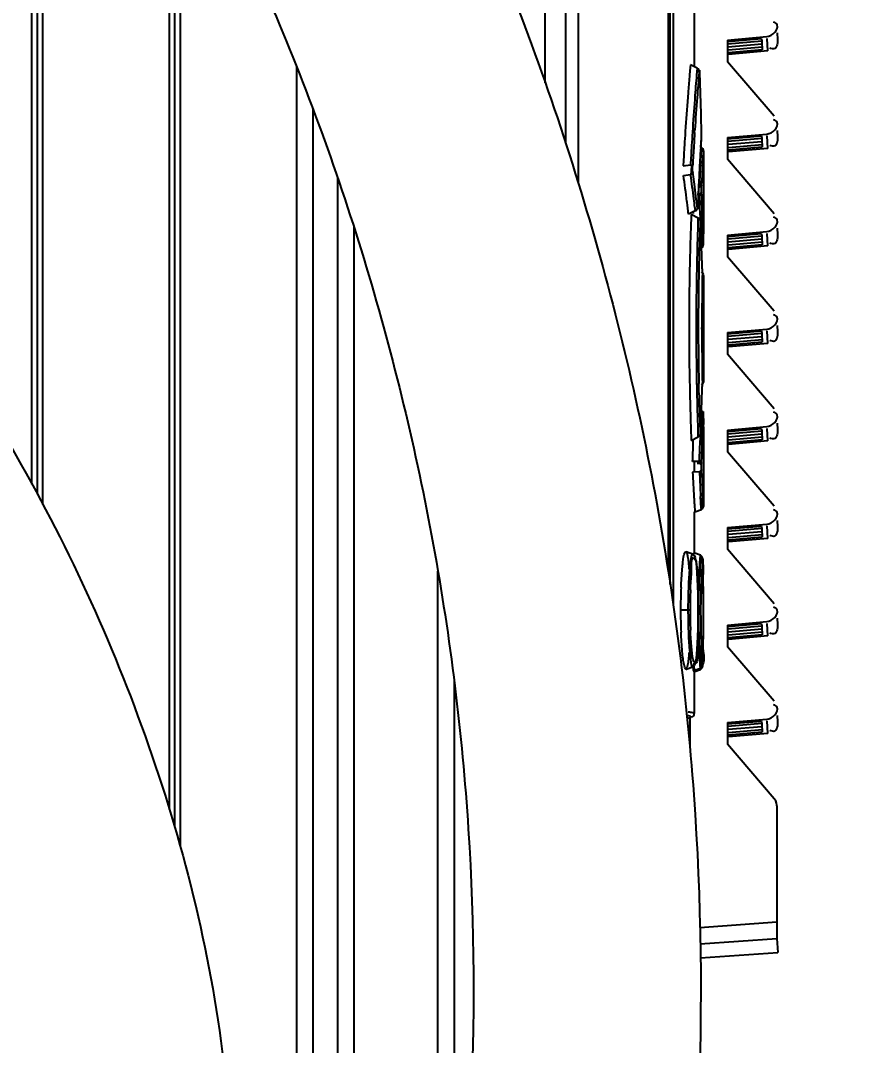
# Model space of a CAD drawing. Header units: millimetres. Extents: x 0 to 10500, y 0 to 7425.
# Drawn here: x 7084.3 to 7161.8, y 5793.3 to 5887.9 of the extents above; entities that cross this region are included whole.
import ezdxf

# ---------------------------------------------------------------- set-up
doc = ezdxf.new("R2010")
doc.units = ezdxf.units.MM
doc.header["$LTSCALE"] = 577.5
doc.layers.get('0').update_dxf_attribs({"linetype": 'CONTINUOUS'})
doc.styles.add('TEXTSTYLE_2', font='txt', dxfattribs={"width": 0.8})
doc.dimstyles.new('DIMSTYLE_1', dxfattribs={"dimtxt": 75, "dimasz": 3.5, "dimexe": 1.5, "dimexo": 1.5, "dimgap": 18.75, "dimtad": 1, "dimdec": 1, "dimtxsty": 'TEXTSTYLE_2', "dimblk": '_FILLED', "dimblk1": '_FILLED', "dimblk2": '_FILLED', "dimcen": 0.09, "dimadec": 1, "dimazin": 2, "dimtp": 0.1, "dimtm": 0.1, "dimtfac": 1, "dimtdec": 1, "dimtofl": 0, "dimtmove": 0, "dimatfit": 3, "dimldrblk": '_FILLED', "dimfxl": 1, "dimtolj": 1, "dimarcsym": 0})

# ---------------------------------------------------------------- blocks, each defined once
blk = doc.blocks.new('_FILLED')
at = {"color": 0, "linetype": 'ByBlock'}
blk.add_solid([(0, 0), (-1, 0.214), (-1, -0.214)], dxfattribs=at)
blk = doc.blocks.new('*D2')
at = {"color": 2, "linetype": 'Continuous', "transparency": 16777216}
for p, q in [((6517.065, 6087.821), (7463.502, 6087.821)), ((7463.502, 6087.821), (7483.752, 6087.821)), ((7482.252, 6087.821), (7482.252, 5215.996)), ((7482.252, 4344.171), (7482.252, 5215.996)), ((7017.542, 4344.171), (7463.502, 4344.171)), ((7463.502, 4344.171), (7483.752, 4344.171))]:
    blk.add_line(p, q, dxfattribs=at)
at = {"color": 2, "linetype": 'Continuous', "transparency": 16777216, "xscale": 3.5, "yscale": 3.5, "zscale": 3.5}
for p, rotation in [((7482.252, 6087.821), 90), ((7482.252, 4344.171), 270)]:
    blk.add_blockref('_FILLED', p, dxfattribs=dict(at, rotation=rotation))
at = {"color": 2, "linetype": 'Continuous', "transparency": 16777216, "insert": (7388.502, 5215.996), "char_height": 75, "width": 360, "attachment_point": 2, "rotation": 90, "line_spacing_factor": 0.9, "style": 'TEXTSTYLE_2'}
blk.add_mtext('(1743)', dxfattribs=at)

msp = doc.modelspace()

# ---------------------------------------------------------------- linework, layer by layer
at = {"color": 6, "linetype": 'Continuous'}
for p, q in [((7132.766, 5882.183), (7132.766, 6002.291)), ((7144.3, 5835.848), (7144.3, 5954.165)), ((7144.588, 5954.162), (7144.588, 5833.892)), ((7085.326, 5845.129), (7085.326, 5926.674)), ((7085.826, 5926.056), (7085.826, 5844.191)), ((7086.326, 5843.243), (7086.326, 5925.438)), ((7098.026, 5908.092), (7098.026, 5815.065)), ((7098.526, 5813.445), (7098.526, 5907.211)), ((7099.026, 5906.33), (7099.026, 5811.641)), ((7146.533, 5888.893), (7146.533, 5883.722)), ((7149.602, 5886.132), (7153.249, 5886.451)), ((7149.602, 5886.132), (7149.602, 5884.132)), ((7152.748, 5886.246), (7149.613, 5885.972)), ((7152.748, 5886.246), (7152.763, 5886.036)), ((7153.341, 5885.124), (7153.261, 5886.282)), ((7154.252, 5886.189), (7154.21, 5886.784)), ((7152.763, 5886.036), (7149.634, 5885.762)), ((7152.783, 5885.752), (7149.659, 5885.478)), ((7152.818, 5885.239), (7149.683, 5884.964)), ((7152.802, 5885.468), (7149.684, 5885.195)), ((7152.764, 5886.016), (7152.783, 5885.752)), ((7152.784, 5885.733), (7152.802, 5885.468)), ((7152.804, 5885.449), (7152.818, 5885.239)), ((7153.341, 5885.124), (7149.694, 5884.804)), ((7109.776, 5883.67), (7109.776, 5693.87)), ((7146.179, 5883.844), (7146.129, 5883.275)), ((7146.797, 5883.526), (7146.769, 5883.199)), ((7146.983, 5883.163), (7146.994, 5883.288)), ((7153.921, 5879.093), (7149.602, 5884.132)), ((7147.021, 5883.145), (7147.075, 5881.233)), ((7147.075, 5881.233), (7147.124, 5879.321)), ((7111.276, 5879.82), (7111.276, 5701.019)), ((7147.124, 5879.321), (7147.169, 5877.408)), ((7145.728, 5878.111), (7145.698, 5877.671)), ((7146.387, 5878.026), (7146.361, 5877.628)), ((7146.567, 5877.608), (7146.583, 5877.842)), ((7154.252, 5877.184), (7154.21, 5877.779)), ((7147.135, 5876.223), (7147.164, 5876.714)), ((7147.164, 5876.899), (7147.144, 5876.565)), ((7149.602, 5877.127), (7153.249, 5877.446)), ((7149.602, 5877.127), (7149.602, 5875.127)), ((7152.748, 5877.241), (7149.613, 5876.967)), ((7152.763, 5877.031), (7149.634, 5876.757)), ((7152.783, 5876.747), (7149.659, 5876.474)), ((7152.748, 5877.241), (7152.763, 5877.031)), ((7152.764, 5877.011), (7152.783, 5876.747)), ((7152.784, 5876.728), (7152.802, 5876.464)), ((7153.341, 5876.119), (7153.261, 5877.277)), ((7147.178, 5876.061), (7147.117, 5874.987)), ((7147.186, 5876.183), (7147.178, 5876.061)), ((7147.178, 5876.024), (7147.185, 5876.152)), ((7147.185, 5876.152), (7147.186, 5876.183)), ((7147.22, 5876.169), (7147.186, 5876.184)), ((7147.321, 5876.085), (7147.22, 5876.169)), ((7147.383, 5875.901), (7147.314, 5874.622)), ((7147.314, 5874.726), (7147.375, 5875.781)), ((7147.373, 5875.978), (7147.321, 5876.085)), ((7147.383, 5875.907), (7147.373, 5875.978)), ((7147.375, 5875.781), (7147.383, 5875.901)), ((7147.383, 5875.901), (7147.383, 5875.907)), ((7147.383, 5875.763), (7147.383, 5868.549)), ((7152.818, 5876.234), (7149.683, 5875.959)), ((7152.802, 5876.464), (7149.684, 5876.19)), ((7153.341, 5876.119), (7149.694, 5875.799)), ((7152.804, 5876.444), (7152.818, 5876.234)), ((7147.117, 5874.987), (7147.092, 5874.516)), ((7153.921, 5870.088), (7149.602, 5875.127)), ((7145.515, 5874.647), (7145.508, 5874.515)), ((7146.382, 5874.453), (7146.389, 5874.594)), ((7146.421, 5873.744), (7146.393, 5873.939)), ((7147.03, 5874.588), (7147.022, 5874.453)), ((7147.067, 5874.027), (7147.054, 5873.769)), ((7113.576, 5873.378), (7113.576, 5711.981)), ((7146.952, 5873.064), (7146.934, 5872.685)), ((7147.022, 5873.114), (7147.011, 5872.878)), ((7147.011, 5872.709), (7147.02, 5872.909)), ((7147.208, 5872.653), (7147.231, 5873.137)), ((7146.899, 5871.934), (7146.89, 5871.726)), ((7147.01, 5871.897), (7147.015, 5871.754)), ((7147.218, 5871.761), (7147.207, 5872.093)), ((7146.582, 5870.681), (7146.596, 5870.56)), ((7146.596, 5870.56), (7146.619, 5870.345)), ((7147.061, 5870.302), (7147.082, 5869.557)), ((7147.258, 5870.498), (7147.252, 5870.726)), ((7146.881, 5869.671), (7146.876, 5869.522)), ((7115.076, 5868.843), (7115.076, 5719.346)), ((7147.345, 5867.317), (7147.383, 5868.549)), ((7147.383, 5868.55), (7147.373, 5868.227)), ((7149.602, 5868.122), (7153.249, 5868.441)), ((7149.602, 5868.122), (7149.602, 5866.122)), ((7152.748, 5868.236), (7149.613, 5867.962)), ((7152.748, 5868.236), (7152.763, 5868.026)), ((7153.341, 5867.114), (7153.261, 5868.272)), ((7154.252, 5868.179), (7154.21, 5868.774)), ((7147.367, 5868.072), (7147.341, 5867.264)), ((7152.763, 5868.026), (7149.634, 5867.752)), ((7152.783, 5867.742), (7149.659, 5867.469)), ((7152.818, 5867.229), (7149.683, 5866.954)), ((7152.802, 5867.459), (7149.684, 5867.185)), ((7152.764, 5868.006), (7152.783, 5867.742)), ((7152.784, 5867.723), (7152.802, 5867.459)), ((7152.804, 5867.439), (7152.818, 5867.229)), ((7153.341, 5867.114), (7149.694, 5866.794)), ((7153.921, 5861.083), (7149.602, 5866.122)), ((7147.287, 5864.621), (7147.186, 5864.683)), ((7147.266, 5864.995), (7147.276, 5864.634)), ((7147.276, 5864.401), (7147.271, 5864.005)), ((7147.371, 5864.487), (7147.287, 5864.621)), ((7147.383, 5864.401), (7147.371, 5864.487)), ((7147.383, 5864.401), (7147.377, 5864.011)), ((7147.383, 5864.401), (7147.383, 5854.55)), ((7154.252, 5859.175), (7154.21, 5859.77)), ((7147.143, 5859.519), (7147.34, 5859.517)), ((7149.602, 5859.117), (7153.249, 5859.436)), ((7149.602, 5859.117), (7149.602, 5857.118)), ((7152.748, 5859.231), (7149.613, 5858.958)), ((7152.763, 5859.021), (7149.634, 5858.747)), ((7152.783, 5858.737), (7149.659, 5858.464)), ((7152.748, 5859.231), (7152.763, 5859.021)), ((7152.764, 5859.002), (7152.783, 5858.737)), ((7152.784, 5858.718), (7152.802, 5858.454)), ((7153.341, 5858.109), (7153.261, 5859.267)), ((7152.818, 5858.224), (7149.683, 5857.949)), ((7152.802, 5858.454), (7149.684, 5858.18)), ((7153.341, 5858.109), (7149.694, 5857.789)), ((7152.804, 5858.434), (7152.818, 5858.224)), ((7153.921, 5852.078), (7149.602, 5857.118)), ((7147.273, 5854.932), (7147.276, 5854.684)), ((7147.383, 5854.55), (7147.377, 5854.941)), ((7147.186, 5854.268), (7147.238, 5854.293)), ((7147.238, 5854.293), (7147.335, 5854.387)), ((7147.276, 5854.448), (7147.267, 5854.129)), ((7147.335, 5854.387), (7147.378, 5854.496)), ((7147.378, 5854.496), (7147.383, 5854.551)), ((7147.341, 5851.768), (7147.377, 5850.637)), ((7147.383, 5850.402), (7147.341, 5851.687)), ((7147.301, 5850.162), (7147.319, 5850.883)), ((7147.383, 5850.402), (7147.383, 5843.188)), ((7149.602, 5850.113), (7153.249, 5850.431)), ((7152.748, 5850.226), (7149.613, 5849.953)), ((7152.748, 5850.226), (7152.763, 5850.016)), ((7153.341, 5849.104), (7153.261, 5850.262)), ((7154.252, 5850.17), (7154.21, 5850.765)), ((7146.876, 5849.649), (7146.881, 5849.502)), ((7147.084, 5849.585), (7147.061, 5848.793)), ((7149.602, 5850.113), (7149.602, 5848.113)), ((7152.763, 5850.016), (7149.634, 5849.742)), ((7152.783, 5849.733), (7149.659, 5849.459)), ((7152.818, 5849.219), (7149.683, 5848.944)), ((7152.802, 5849.449), (7149.684, 5849.176)), ((7152.764, 5849.997), (7152.783, 5849.733)), ((7152.784, 5849.713), (7152.802, 5849.449)), ((7152.804, 5849.429), (7152.818, 5849.219)), ((7153.341, 5849.104), (7149.694, 5848.784)), ((7153.921, 5843.073), (7149.602, 5848.113)), ((7146.533, 5847.223), (7146.533, 5846.298)), ((7147.01, 5847.054), (7147.016, 5847.223)), ((7147.207, 5847.024), (7147.214, 5847.217)), ((7147.24, 5845.796), (7147.208, 5846.464)), ((7147.011, 5846.242), (7147.021, 5846.016)), ((7147.117, 5844.071), (7147.186, 5842.768)), ((7147.178, 5842.891), (7147.117, 5843.964)), ((7147.383, 5843.051), (7147.314, 5844.33)), ((7147.314, 5844.225), (7147.375, 5843.17)), ((7146.533, 5842.548), (7146.533, 5838.66)), ((7146.541, 5843.232), (7146.581, 5842.548)), ((7146.581, 5842.548), (7147.186, 5842.768)), ((7147.186, 5842.768), (7147.178, 5842.891)), ((7147.186, 5842.768), (7147.28, 5842.823)), ((7147.28, 5842.823), (7147.366, 5842.948)), ((7147.366, 5842.948), (7147.383, 5843.04)), ((7147.375, 5843.17), (7147.383, 5843.05)), ((7147.383, 5843.04), (7147.383, 5843.05)), ((7154.252, 5841.165), (7154.21, 5841.76)), ((7149.602, 5841.108), (7153.249, 5841.426)), ((7149.602, 5841.108), (7149.602, 5839.108)), ((7152.748, 5841.222), (7149.613, 5840.948)), ((7152.763, 5841.011), (7149.634, 5840.737)), ((7152.783, 5840.728), (7149.659, 5840.454)), ((7152.748, 5841.222), (7152.763, 5841.011)), ((7152.764, 5840.992), (7152.783, 5840.728)), ((7152.784, 5840.708), (7152.802, 5840.444)), ((7153.341, 5840.099), (7153.261, 5841.257)), ((7152.818, 5840.214), (7149.683, 5839.939)), ((7152.802, 5840.444), (7149.684, 5840.171)), ((7153.341, 5840.099), (7149.694, 5839.779)), ((7152.804, 5840.424), (7152.818, 5840.214)), ((7146.377, 5838.66), (7145.776, 5838.878)), ((7147.094, 5838.544), (7146.488, 5838.764)), ((7153.921, 5834.068), (7149.602, 5839.108)), ((7146.378, 5838.659), (7146.377, 5838.66)), ((7146.557, 5838.513), (7146.378, 5838.659)), ((7146.636, 5838.334), (7146.557, 5838.513)), ((7146.688, 5838.112), (7146.636, 5838.334)), ((7146.734, 5837.808), (7146.688, 5838.112)), ((7147.259, 5838.401), (7147.097, 5838.542)), ((7147.297, 5838.296), (7147.259, 5838.401)), ((7147.309, 5838.219), (7147.297, 5838.296)), ((7147.319, 5838.126), (7147.309, 5838.219)), ((7147.327, 5838.006), (7147.319, 5838.126)), ((7147.334, 5837.852), (7147.327, 5838.006)), ((7147.341, 5837.661), (7147.334, 5837.852)), ((7122.832, 5760.114), (7122.832, 5837.074)), ((7146.775, 5837.413), (7146.734, 5837.808)), ((7146.811, 5836.93), (7146.775, 5837.413)), ((7146.842, 5836.358), (7146.811, 5836.93)), ((7147.347, 5837.433), (7147.341, 5837.661)), ((7147.353, 5837.164), (7147.347, 5837.433)), ((7147.358, 5836.855), (7147.353, 5837.164)), ((7146.867, 5835.7), (7146.842, 5836.358)), ((7147.366, 5836.119), (7147.358, 5836.855)), ((7147.369, 5835.694), (7147.366, 5836.119)), ((7146.885, 5834.964), (7146.867, 5835.7)), ((7147.373, 5834.222), (7147.369, 5835.694)), ((7146.897, 5834.161), (7146.885, 5834.964)), ((7146.9, 5833.414), (7146.897, 5834.161)), ((7147.374, 5832.988), (7147.373, 5834.222)), ((7145.265, 5833.501), (7145.95, 5833.498)), ((7145.95, 5833.498), (7146.146, 5833.496)), ((7146.896, 5832.55), (7146.9, 5833.414)), ((7146.924, 5833.38), (7147.121, 5833.378)), ((7146.883, 5831.764), (7146.896, 5832.55)), ((7147.37, 5831.164), (7147.374, 5832.988)), ((7149.602, 5832.103), (7153.249, 5832.421)), ((7152.748, 5832.217), (7149.613, 5831.943)), ((7152.748, 5832.217), (7152.763, 5832.007)), ((7153.341, 5831.094), (7153.261, 5832.252)), ((7154.252, 5832.16), (7154.21, 5832.755)), ((7146.864, 5831.048), (7146.883, 5831.764)), ((7149.602, 5832.103), (7149.602, 5830.103)), ((7152.763, 5832.007), (7149.634, 5831.732)), ((7152.783, 5831.723), (7149.659, 5831.449)), ((7152.818, 5831.209), (7149.683, 5830.935)), ((7152.802, 5831.439), (7149.684, 5831.166)), ((7152.764, 5831.987), (7152.783, 5831.723)), ((7152.784, 5831.703), (7152.802, 5831.439)), ((7152.804, 5831.419), (7152.818, 5831.209)), ((7146.807, 5829.864), (7146.838, 5830.412)), ((7146.838, 5830.412), (7146.864, 5831.048)), ((7147.353, 5829.48), (7147.365, 5830.399)), ((7147.365, 5830.399), (7147.37, 5831.164)), ((7153.341, 5831.094), (7149.694, 5830.775)), ((7146.73, 5829.037), (7146.771, 5829.407)), ((7146.771, 5829.407), (7146.807, 5829.864)), ((7147.349, 5829.238), (7147.353, 5829.48)), ((7153.921, 5825.063), (7149.602, 5830.103)), ((7146.385, 5828.251), (7146.547, 5828.373)), ((7146.547, 5828.373), (7146.633, 5828.547)), ((7146.633, 5828.547), (7146.685, 5828.754)), ((7146.685, 5828.754), (7146.73, 5829.037)), ((7147.283, 5828.32), (7147.304, 5828.403)), ((7147.304, 5828.403), (7147.314, 5828.481)), ((7147.309, 5828.335), (7147.319, 5828.433)), ((7147.314, 5828.481), (7147.322, 5828.576)), ((7147.319, 5828.433), (7147.327, 5828.561)), ((7147.322, 5828.576), (7147.33, 5828.697)), ((7147.327, 5828.561), (7147.335, 5828.723)), ((7147.33, 5828.697), (7147.337, 5828.847)), ((7147.335, 5828.723), (7147.342, 5828.923)), ((7147.337, 5828.847), (7147.343, 5829.027)), ((7147.343, 5829.027), (7147.349, 5829.238)), ((7145.778, 5828.03), (7145.769, 5828.028)), ((7145.778, 5828.03), (7146.384, 5828.251)), ((7145.78, 5828.031), (7145.778, 5828.03)), ((7145.78, 5828.031), (7145.842, 5828.045)), ((7146.409, 5827.864), (7146.491, 5827.909)), ((7146.488, 5827.789), (7147.094, 5828.01)), ((7146.491, 5827.909), (7147.096, 5828.13)), ((7146.533, 5828.031), (7146.533, 5823.923)), ((7147.094, 5828.01), (7147.257, 5828.149)), ((7147.096, 5828.13), (7147.186, 5828.181)), ((7147.186, 5828.181), (7147.283, 5828.32)), ((7147.257, 5828.149), (7147.296, 5828.254)), ((7147.296, 5828.254), (7147.309, 5828.335)), ((7124.332, 5826.968), (7124.332, 5770.139)), ((7154.252, 5823.155), (7154.21, 5823.75)), ((7149.602, 5823.098), (7153.249, 5823.416)), ((7149.602, 5823.098), (7149.602, 5821.098)), ((7152.748, 5823.212), (7149.613, 5822.938)), ((7152.763, 5823.002), (7149.634, 5822.727)), ((7152.783, 5822.718), (7149.659, 5822.444)), ((7152.748, 5823.212), (7152.763, 5823.002)), ((7152.764, 5822.982), (7152.783, 5822.718)), ((7152.784, 5822.698), (7152.802, 5822.434)), ((7153.341, 5822.089), (7153.261, 5823.247)), ((7152.818, 5822.204), (7149.683, 5821.93)), ((7152.802, 5822.434), (7149.684, 5822.161)), ((7153.341, 5822.089), (7149.694, 5821.77)), ((7152.804, 5822.415), (7152.818, 5822.204)), ((7153.921, 5816.058), (7149.602, 5821.098)), ((7154.053, 5815.865), (7153.921, 5816.058)), ((7154.136, 5815.641), (7154.053, 5815.865)), ((7154.16, 5815.477), (7154.136, 5815.641)), ((7154.162, 5815.408), (7154.16, 5815.477)), ((7154.162, 5815.408), (7154.163, 5803.168)), ((7147.043, 5804.187), (7154.162, 5804.684)), ((7147.082, 5802.674), (7154.163, 5803.168)), ((7154.163, 5803.168), (7154.253, 5801.866)), ((7147.108, 5801.366), (7154.253, 5801.866))]:
    msp.add_line(p, q, dxfattribs=at)
at = {"color": 7, "linetype": 'Continuous'}
for p, q in [((7134.626, 6001.556), (7134.626, 5876.682)), ((7135.816, 6001.565), (7135.816, 5872.881)), ((7144.126, 6001.499), (7144.126, 5837.036)), ((7146.126, 5823.553), (7146.126, 5820.785))]:
    msp.add_line(p, q, dxfattribs=at)
at = {"color": 2, "linetype": 'Continuous'}
for p, q in [((7146.797, 5883.526), (7146.179, 5883.844)), ((7146.898, 5883.471), (7146.797, 5883.526)), ((7146.967, 5883.387), (7146.898, 5883.471)), ((7146.994, 5883.29), (7146.967, 5883.387)), ((7146.994, 5883.288), (7147.003, 5883.345)), ((7147.003, 5883.345), (7147.013, 5883.294)), ((7147.013, 5883.294), (7147.021, 5883.145)), ((7147.169, 5877.037), (7147.164, 5876.899)), ((7147.164, 5876.714), (7147.169, 5876.854)), ((7147.169, 5877.408), (7147.171, 5877.223)), ((7147.171, 5877.223), (7147.169, 5877.037)), ((7145.508, 5874.515), (7146.185, 5874.6)), ((7146.185, 5874.6), (7146.283, 5874.564)), ((7146.283, 5874.564), (7146.352, 5874.511)), ((7146.365, 5873.84), (7146.296, 5873.756)), ((7146.352, 5874.511), (7146.382, 5874.45)), ((7146.393, 5873.939), (7146.365, 5873.84)), ((7146.377, 5874.268), (7146.382, 5874.453)), ((7146.381, 5874.079), (7146.377, 5874.268)), ((7146.393, 5873.939), (7146.381, 5874.079)), ((7145.537, 5873.622), (7146.196, 5873.7)), ((7146.296, 5873.756), (7146.196, 5873.7)), ((7147.011, 5872.878), (7147.113, 5872.826)), ((7146.799, 5871.906), (7147.01, 5871.897)), ((7147.111, 5871.943), (7147.01, 5871.897)), ((7147.113, 5872.658), (7147.011, 5872.709)), ((7147.18, 5872.012), (7147.111, 5871.943)), ((7147.113, 5872.826), (7147.182, 5872.747)), ((7147.182, 5872.58), (7147.113, 5872.658)), ((7147.207, 5872.093), (7147.18, 5872.012)), ((7147.182, 5872.747), (7147.208, 5872.653)), ((7147.208, 5872.488), (7147.182, 5872.58)), ((7147.203, 5872.277), (7147.204, 5872.486)), ((7147.207, 5872.093), (7147.203, 5872.277)), ((7147.204, 5872.486), (7147.208, 5872.653)), ((7145.912, 5870.804), (7145.86, 5871.233)), ((7145.999, 5870.038), (7145.976, 5870.245)), ((7146.619, 5870.345), (7145.999, 5870.038)), ((7146.253, 5870.025), (7146.235, 5869.568)), ((7146.881, 5869.671), (7146.253, 5870.025)), ((7146.619, 5870.345), (7146.72, 5870.401)), ((7146.72, 5870.401), (7146.789, 5870.485)), ((7146.789, 5870.485), (7146.816, 5870.585)), ((7146.827, 5870.533), (7146.816, 5870.585)), ((7146.839, 5870.577), (7146.827, 5870.533)), ((7146.848, 5870.712), (7146.839, 5870.577)), ((7146.981, 5869.632), (7146.881, 5869.671)), ((7146.907, 5869.727), (7147.011, 5869.684)), ((7147.05, 5869.572), (7146.981, 5869.632)), ((7147.011, 5869.684), (7147.081, 5869.614)), ((7147.078, 5869.502), (7147.05, 5869.572)), ((7147.078, 5869.502), (7147.085, 5869.626)), ((7147.081, 5869.614), (7147.104, 5869.528)), ((7147.085, 5869.626), (7147.095, 5869.638)), ((7147.095, 5869.638), (7147.104, 5869.528)), ((7147.239, 5867.154), (7147.309, 5867.223)), ((7147.309, 5867.223), (7147.335, 5867.307)), ((7147.343, 5867.25), (7147.319, 5867.147)), ((7147.319, 5867.069), (7147.343, 5867.171)), ((7147.337, 5867.224), (7147.337, 5867.293)), ((7147.339, 5867.2), (7147.337, 5867.224)), ((7147.341, 5867.196), (7147.339, 5867.2)), ((7147.341, 5867.264), (7147.341, 5867.236)), ((7147.341, 5867.236), (7147.341, 5867.196)), ((7147.138, 5867.11), (7147.239, 5867.154)), ((7147.25, 5867.062), (7147.146, 5867.008)), ((7147.146, 5866.931), (7147.25, 5866.985)), ((7147.319, 5867.147), (7147.25, 5867.062)), ((7147.25, 5866.985), (7147.319, 5867.069)), ((7147.276, 5864.634), (7147.276, 5864.63)), ((7147.276, 5864.63), (7147.278, 5864.607)), ((7147.277, 5864.422), (7147.276, 5864.401)), ((7147.278, 5864.413), (7147.277, 5864.422)), ((7147.278, 5864.607), (7147.278, 5864.508)), ((7147.278, 5864.508), (7147.278, 5864.413)), ((7146.108, 5854.077), (7146.113, 5853.858)), ((7147.276, 5854.684), (7147.277, 5854.673)), ((7147.276, 5854.464), (7147.276, 5854.448)), ((7147.277, 5854.441), (7147.276, 5854.464)), ((7147.277, 5854.673), (7147.278, 5854.634)), ((7147.278, 5854.532), (7147.277, 5854.441)), ((7147.278, 5854.634), (7147.278, 5854.532)), ((7147.242, 5851.885), (7147.138, 5851.931)), ((7147.31, 5851.814), (7147.242, 5851.885)), ((7147.335, 5851.731), (7147.31, 5851.814)), ((7147.337, 5851.744), (7147.338, 5851.82)), ((7147.338, 5851.82), (7147.339, 5851.839)), ((7147.339, 5851.839), (7147.341, 5851.832)), ((7147.341, 5851.832), (7147.341, 5851.791)), ((7147.341, 5851.791), (7147.341, 5851.768)), ((7146.237, 5849.57), (7146.253, 5849.149)), ((7146.253, 5849.149), (7146.881, 5849.502)), ((7146.436, 5848.893), (7146.445, 5849.176)), ((7146.881, 5849.502), (7146.981, 5849.541)), ((7146.981, 5849.541), (7147.051, 5849.599)), ((7147.051, 5849.599), (7147.078, 5849.668)), ((7147.085, 5849.541), (7147.078, 5849.668)), ((7147.095, 5849.526), (7147.085, 5849.541)), ((7147.104, 5849.633), (7147.095, 5849.526)), ((7147.01, 5847.223), (7146.376, 5847.204)), ((7146.799, 5847.045), (7147.01, 5847.054)), ((7147.01, 5847.223), (7147.11, 5847.178)), ((7147.111, 5847.009), (7147.01, 5847.054)), ((7147.11, 5847.178), (7147.18, 5847.109)), ((7147.18, 5846.94), (7147.111, 5847.009)), ((7147.182, 5846.371), (7147.113, 5846.293)), ((7147.18, 5847.109), (7147.207, 5847.024)), ((7147.207, 5846.858), (7147.18, 5846.94)), ((7147.208, 5846.464), (7147.182, 5846.371)), ((7147.203, 5846.842), (7147.207, 5847.024)), ((7147.204, 5846.633), (7147.203, 5846.842)), ((7147.208, 5846.464), (7147.204, 5846.633)), ((7147.011, 5846.242), (7146.38, 5846.23)), ((7147.113, 5846.293), (7147.011, 5846.242))]:
    msp.add_line(p, q, dxfattribs=at)
at = {"color": 6, "linetype": 'Continuous'}
for centre, radius, start, end in [((7405.143, 5860.617), 260.003, 175.00064, 175.12344), ((7409.654, 5860.234), 264.531, 175.1239, 175.4437), ((7418.613, 5860.507), 272.789, 175.22832, 175.68665), ((7410.408, 5860.712), 264.38, 175.12864, 175.63697), ((7413.386, 5859.935), 268.275, 175.44344, 176.11521), ((7427.891, 5859.826), 282.092, 175.69047, 176.30081), ((7421.262, 5859.867), 275.267, 175.6334, 176.25577), ((7415.496, 5859.793), 270.389, 176.20878, 176.47322), ((7434.639, 5859.371), 288.855, 176.37615, 176.6239), ((7423.936, 5859.694), 277.947, 176.30465, 176.56055), ((7414.641, 5859.844), 269.533, 176.47284, 176.85165), ((7430.425, 5859.617), 284.634, 176.62341, 176.98266), ((7424.656, 5859.649), 278.668, 176.56024, 176.92566), ((7414.228, 5860.178), 267.586, 176.48892, 176.79231), ((7418.866, 5859.914), 272.232, 176.79148, 176.91009), ((7424.883, 5859.924), 278.997, 176.98761, 177.15753), ((7420.258, 5859.839), 273.626, 176.93857, 177.2298), ((7401.426, 5860.682), 254.5, 176.83667, 177.19502), ((7048.908, 5859.727), 98.287, 7.51521, 8.17315), ((7049.284, 5859.973), 98.108, 7.52517, 8.06877), ((7407.312, 5860.864), 260.578, 177.16123, 177.30534), ((7049.2, 5859.765), 97.992, 6.85618, 7.51532), ((7049.553, 5860.009), 97.836, 6.86519, 7.52521), ((7421.345, 5859.787), 274.715, 177.30902, 177.46567), ((7435.667, 5859.036), 289.043, 177.26923, 177.4428), ((7049.458, 5859.797), 97.733, 6.3944, 6.85602), ((7049.824, 5860.042), 97.563, 6.20384, 6.86519), ((7419.634, 5859.861), 273.002, 177.50901, 177.72207), ((6861.365, 5861.856), 285.821, 1.69323, 1.98441), ((6879.79, 5862.62), 267.584, 1.73591, 1.95757), ((7122.352, 5869.809), 24.11, 0.75013, 1.02366), ((6773.395, 5859.681), 374.02, 1.41289, 1.65739), ((7434.422, 5859.631), 287.716, 178.03004, 178.74333), ((7422.609, 5859.695), 275.706, 177.96152, 178.72224), ((6839.18, 5855.946), 308.224, 2.22937, 2.5255), ((6911.84, 5862.838), 235.539, 1.08378, 1.47552), ((6876.492, 5857.3), 270.886, 2.08242, 2.25028), ((6972.556, 5860.798), 174.759, 1.81835, 2.08052), ((6836.06, 5856.71), 311.317, 1.52489, 1.77328), ((7431.459, 5859.703), 284.752, 178.74466, 178.93251), ((7423.24, 5859.676), 276.337, 178.72119, 178.89539), ((7437.297, 5859.609), 290.591, 178.93535, 181.02576), ((7427.619, 5859.605), 280.716, 178.89823, 181.06029), ((7491.054, 5859.036), 343.819, 179.17188, 179.50403), ((7407.068, 5859.75), 259.726, 179.05299, 179.28609), ((7443.771, 5859.279), 296.432, 179.08534, 179.29476), ((7422.34, 5859.55), 275, 179.28411, 179.61602), ((7434.866, 5859.518), 287.629, 179.50308, 179.99806), ((7427.684, 5859.514), 280.344, 179.61608, 179.99948), ((7437.638, 5859.592), 290.401, 180.01284, 180.49579), ((7430.562, 5859.523), 283.222, 180.0012, 180.38192), ((7499.759, 5860.127), 352.524, 180.49536, 180.84449), ((7433.341, 5859.544), 286.001, 180.38244, 180.70517), ((7443.768, 5859.673), 296.429, 180.70524, 180.91466), ((7407.065, 5859.202), 259.723, 180.71391, 180.94701), ((6837.448, 5862.482), 309.931, 358.20328, 358.45567), ((7436.124, 5859.566), 289.418, 181.12658, 181.24608), ((7443.709, 5859.743), 297.005, 181.24843, 181.94757), ((7431.559, 5859.675), 284.657, 181.26793, 182.01453), ((6977.885, 5858.227), 169.43, 357.85985, 358.15244), ((6848.373, 5863.029), 299.031, 357.43249, 357.73267), ((6877.15, 5861.985), 270.235, 357.71238, 357.86115), ((6973.838, 5854.981), 173.529, 358.64664, 358.93104), ((6842.431, 5857.756), 304.965, 358.0194, 358.57305), ((6870.746, 5857.098), 276.44, 357.95292, 358.27834), ((7440.483, 5860.566), 294.452, 182.79077, 183.23891), ((7461.553, 5860.504), 314.866, 182.63734, 182.99158), ((7462.318, 5861.072), 315.448, 182.77577, 183.04241), ((7469.205, 5862.185), 323.22, 183.23782, 183.36178), ((7231.855, 5834.055), 84.925, 177.97523, 179.10955), ((7222.916, 5834.019), 75.789, 177.86253, 179.06727), ((6973.371, 5834.676), 174.001, 0.16516, 0.69559), ((7195.39, 5833.527), 50.125, 177.66322, 180.03029), ((7200.235, 5833.534), 54.285, 177.93609, 180.03732), ((7195.103, 5833.525), 48.956, 177.84325, 180.03361), ((7070.66, 5833.458), 76.239, 359.96736, 1.38054), ((7267.065, 5833.409), 120.141, 179.06237, 180.01365), ((7255.535, 5833.399), 108.414, 179.02018, 180.01115), ((6662.869, 5833.396), 484.505, 359.98817, 0.21073), ((7195.882, 5833.477), 50.616, 179.97324, 182.31348), ((7200.813, 5833.466), 54.862, 179.96609, 182.04311), ((7195.601, 5833.471), 49.455, 179.97034, 182.1459), ((7071.433, 5833.368), 75.467, 358.61227, 0.03528), ((7268.201, 5833.352), 121.277, 179.98665, 180.92541), ((7256.648, 5833.36), 109.526, 179.99065, 180.97473), ((6667.818, 5833.193), 479.556, 359.78812, 0.01227), ((7235.211, 5832.751), 88.281, 180.88151, 181.98636), ((7225.686, 5832.772), 78.559, 180.93038, 182.10564), ((6978.868, 5831.903), 168.503, 359.2939, 359.83555), ((7135.651, 5828.812), 10.897, 357.12015, 357.55254), ((7141.242, 5828.505), 5.298, 355.86446, 356.50532), ((7138.834, 5828.651), 7.709, 356.50817, 357.1277)]:
    msp.add_arc(centre, radius, start, end, dxfattribs=at)
at = {"color": 2, "linetype": 'Continuous'}
for centre, radius, start, end in [((7048.341, 5859.249), 98.252, 7.70854, 8.41201), ((7048.721, 5859.3), 97.869, 7.0032, 7.70849), ((7049.102, 5859.347), 97.485, 6.41854, 6.74957), ((7413.252, 5859.669), 267.2, 177.87675, 178.60402), ((7414.737, 5859.629), 268.686, 178.60324, 178.84943), ((7417.181, 5859.612), 271.13, 178.85631, 181.16991), ((7417.058, 5859.573), 271.006, 181.20835, 181.38345), ((7419.237, 5859.633), 273.186, 181.38494, 181.85242), ((7419.667, 5859.639), 273.615, 181.85092, 182.10908), ((6874.162, 5857.734), 272.418, 357.78467, 358.14014)]:
    msp.add_arc(centre, radius, start, end, dxfattribs=at)
at = {"color": 7, "linetype": 'Continuous'}
for points, knots in [([(7032.354, 5981.579), (7040.595, 5981.51), (7056.655, 5977.488), (7078.328, 5964.144), (7097.531, 5946.019), (7113.978, 5923.793), (7127.036, 5898.467), (7136.838, 5871.372), (7143.601, 5843.454), (7148.357, 5805.143), (7146.868, 5775.479), (7143.483, 5756.285)], [0, 0, 0, 0, 0.1, 0.2, 0.3, 0.4, 0.5, 0.6, 0.7, 0.8, 1, 1, 1, 1]), ([(7032.178, 5960.579), (7037.094, 5960.538), (7047.828, 5958.084), (7065.294, 5947.511), (7081.676, 5932.08), (7096.012, 5912.749), (7107.691, 5890.152), (7116.688, 5865.317), (7122.901, 5839.655), (7127.254, 5804.601), (7125.88, 5777.383), (7122.803, 5759.931)], [0, 0, 0, 0, 0.1, 0.2, 0.3, 0.4, 0.5, 0.6, 0.7, 0.8, 1, 1, 1, 1]), ([(6975.103, 5931.661), (6982.624, 5929.303), (6998.304, 5923.281), (7021.566, 5910.84), (7044.778, 5894.587), (7066.078, 5874.321), (7083.696, 5849.888), (7096.67, 5822.317), (7104.347, 5792.052), (7104.212, 5770.719), (7102.336, 5760.079)], [0, 0, 0, 0, 0.115992, 0.242279, 0.368565, 0.494852, 0.621139, 0.747426, 0.873713, 1, 1, 1, 1])]:
    msp.add_open_spline(points, degree=3, knots=knots, dxfattribs=at)
at = {"color": 6, "linetype": 'Continuous'}
for points in [[(7153.249, 5886.451), (7153.728, 5886.492), (7154.396, 5887.1), (7154.197, 5887.537)], [(7153.249, 5877.446), (7153.728, 5877.488), (7154.396, 5878.095), (7154.197, 5878.532)], [(7153.249, 5868.441), (7153.728, 5868.483), (7154.396, 5869.09), (7154.197, 5869.527)], [(7153.249, 5859.436), (7153.728, 5859.478), (7154.396, 5860.085), (7154.197, 5860.522)], [(7153.249, 5850.431), (7153.728, 5850.473), (7154.396, 5851.08), (7154.197, 5851.517)], [(7153.249, 5841.426), (7153.728, 5841.468), (7154.396, 5842.075), (7154.197, 5842.512)], [(7145.307, 5835.571), (7145.331, 5836.154), (7145.366, 5836.738), (7145.422, 5837.319)], [(7146.083, 5837.168), (7146.035, 5836.609), (7146.006, 5836.049), (7145.985, 5835.489)], [(7146.181, 5835.367), (7146.201, 5835.899), (7146.23, 5836.43), (7146.278, 5836.96)], [(7146.811, 5836.905), (7146.845, 5836.369), (7146.864, 5835.831), (7146.877, 5835.294)], [(7153.249, 5832.421), (7153.728, 5832.463), (7154.396, 5833.07), (7154.197, 5833.508)], [(7145.422, 5829.657), (7145.366, 5830.248), (7145.331, 5830.841), (7145.307, 5831.434)], [(7145.985, 5831.51), (7146.006, 5830.942), (7146.035, 5830.375), (7146.082, 5829.808)], [(7146.278, 5830.009), (7146.231, 5830.544), (7146.201, 5831.082), (7146.181, 5831.619)], [(7146.877, 5831.54), (7146.864, 5831.009), (7146.845, 5830.478), (7146.811, 5829.948)], [(7153.249, 5823.416), (7153.728, 5823.458), (7154.396, 5824.065), (7154.197, 5824.503)]]:
    msp.add_open_spline(points, degree=3, dxfattribs=at)
for points, knots in [([(7154.197, 5887.537), (7154.171, 5887.594), (7154.065, 5887.707), (7153.924, 5887.757), (7153.842, 5887.777)], [0, 0, 0, 0, 0.425862, 1, 1, 1, 1]), ([(7154.225, 5886.19), (7154.233, 5886.113), (7154.238, 5885.96), (7154.221, 5885.808), (7154.205, 5885.736)], [0, 0, 0, 0, 0.510771, 1, 1, 1, 1]), ([(7154.205, 5885.736), (7154.173, 5885.592), (7154.032, 5885.242), (7153.645, 5885.327), (7153.509, 5885.408)], [0, 0, 0, 0, 0.482965, 1, 1, 1, 1]), ([(7154.197, 5878.532), (7154.171, 5878.589), (7154.065, 5878.702), (7153.924, 5878.752), (7153.842, 5878.772)], [0, 0, 0, 0, 0.425862, 1, 1, 1, 1]), ([(7154.205, 5876.731), (7154.173, 5876.587), (7154.032, 5876.237), (7153.645, 5876.323), (7153.509, 5876.403)], [0, 0, 0, 0, 0.482965, 1, 1, 1, 1]), ([(7154.225, 5877.185), (7154.233, 5877.108), (7154.238, 5876.955), (7154.221, 5876.804), (7154.205, 5876.731)], [0, 0, 0, 0, 0.510771, 1, 1, 1, 1]), ([(7147.092, 5874.516), (7147.088, 5874.437), (7147.079, 5874.274), (7147.071, 5874.111), (7147.067, 5874.027)], [0, 0, 0, 0, 0.485057, 1, 1, 1, 1]), ([(7154.197, 5869.527), (7154.171, 5869.584), (7154.065, 5869.697), (7153.924, 5869.747), (7153.842, 5869.768)], [0, 0, 0, 0, 0.425862, 1, 1, 1, 1]), ([(7154.225, 5868.18), (7154.233, 5868.103), (7154.238, 5867.95), (7154.221, 5867.799), (7154.205, 5867.726)], [0, 0, 0, 0, 0.510771, 1, 1, 1, 1]), ([(7154.205, 5867.726), (7154.173, 5867.582), (7154.032, 5867.232), (7153.645, 5867.318), (7153.509, 5867.398)], [0, 0, 0, 0, 0.482965, 1, 1, 1, 1]), ([(7154.197, 5860.522), (7154.171, 5860.579), (7154.065, 5860.692), (7153.924, 5860.743), (7153.842, 5860.763)], [0, 0, 0, 0, 0.425862, 1, 1, 1, 1]), ([(7154.205, 5858.721), (7154.173, 5858.577), (7154.032, 5858.227), (7153.645, 5858.313), (7153.509, 5858.393)], [0, 0, 0, 0, 0.482965, 1, 1, 1, 1]), ([(7154.225, 5859.175), (7154.233, 5859.098), (7154.238, 5858.946), (7154.221, 5858.794), (7154.205, 5858.721)], [0, 0, 0, 0, 0.510771, 1, 1, 1, 1]), ([(7146.752, 5854.406), (7146.754, 5854.318), (7146.757, 5854.141), (7146.76, 5853.964), (7146.762, 5853.875)], [0, 0, 0, 0, 0.501381, 1, 1, 1, 1]), ([(7146.961, 5853.881), (7146.959, 5853.969), (7146.956, 5854.146), (7146.952, 5854.322), (7146.951, 5854.411)], [0, 0, 0, 0, 0.498569, 1, 1, 1, 1]), ([(7146.972, 5853.376), (7146.97, 5853.46), (7146.966, 5853.628), (7146.963, 5853.797), (7146.961, 5853.881)], [0, 0, 0, 0, 0.498464, 1, 1, 1, 1]), ([(7154.197, 5851.517), (7154.171, 5851.574), (7154.065, 5851.688), (7153.924, 5851.738), (7153.842, 5851.758)], [0, 0, 0, 0, 0.425862, 1, 1, 1, 1]), ([(7154.225, 5850.17), (7154.233, 5850.093), (7154.238, 5849.941), (7154.221, 5849.789), (7154.205, 5849.716)], [0, 0, 0, 0, 0.510771, 1, 1, 1, 1]), ([(7154.205, 5849.716), (7154.173, 5849.572), (7154.032, 5849.222), (7153.645, 5849.308), (7153.509, 5849.388)], [0, 0, 0, 0, 0.482965, 1, 1, 1, 1]), ([(7154.197, 5842.512), (7154.171, 5842.569), (7154.065, 5842.683), (7153.924, 5842.733), (7153.842, 5842.753)], [0, 0, 0, 0, 0.425862, 1, 1, 1, 1]), ([(7154.205, 5840.711), (7154.173, 5840.567), (7154.032, 5840.218), (7153.645, 5840.303), (7153.509, 5840.383)], [0, 0, 0, 0, 0.482965, 1, 1, 1, 1]), ([(7154.225, 5841.165), (7154.233, 5841.088), (7154.238, 5840.936), (7154.221, 5840.784), (7154.205, 5840.711)], [0, 0, 0, 0, 0.510771, 1, 1, 1, 1]), ([(7145.422, 5837.319), (7145.441, 5837.514), (7145.52, 5838.017), (7145.51, 5838.597), (7145.711, 5838.853)], [0, 0, 0, 0, 0.376004, 1, 1, 1, 1]), ([(7145.711, 5838.853), (7145.719, 5838.863), (7145.735, 5838.881), (7145.761, 5838.884), (7145.77, 5838.88)], [0, 0, 0, 0, 0.573602, 1, 1, 1, 1]), ([(7145.771, 5838.88), (7145.817, 5838.862), (7145.871, 5838.69), (7145.903, 5838.554), (7145.921, 5838.451)], [0, 0, 0, 0, 0.319367, 1, 1, 1, 1]), ([(7146.47, 5838.732), (7146.472, 5838.741), (7146.474, 5838.752), (7146.485, 5838.765), (7146.488, 5838.764)], [0, 0, 0, 0, 0.710293, 1, 1, 1, 1]), ([(7146.488, 5838.764), (7146.499, 5838.76), (7146.504, 5838.711), (7146.512, 5838.678), (7146.515, 5838.65)], [0, 0, 0, 0, 0.290695, 1, 1, 1, 1]), ([(7145.921, 5838.451), (7145.95, 5838.282), (7145.997, 5837.884), (7146.027, 5837.485), (7146.042, 5837.257)], [0, 0, 0, 0, 0.429017, 1, 1, 1, 1]), ([(7146.22, 5838.281), (7146.19, 5838.124), (7146.137, 5837.754), (7146.101, 5837.382), (7146.083, 5837.168)], [0, 0, 0, 0, 0.426829, 1, 1, 1, 1]), ([(7146.278, 5836.96), (7146.318, 5837.408), (7146.163, 5838.744), (7146.684, 5838.111), (7146.704, 5837.989)], [0, 0, 0, 0, 0.784356, 1, 1, 1, 1]), ([(7146.377, 5838.66), (7146.342, 5838.673), (7146.251, 5838.486), (7146.239, 5838.382), (7146.22, 5838.281)], [0, 0, 0, 0, 0.269488, 1, 1, 1, 1]), ([(7146.462, 5838.694), (7146.463, 5838.701), (7146.465, 5838.714), (7146.468, 5838.727), (7146.47, 5838.732)], [0, 0, 0, 0, 0.546, 1, 1, 1, 1]), ([(7146.704, 5837.989), (7146.73, 5837.835), (7146.771, 5837.474), (7146.798, 5837.112), (7146.811, 5836.905)], [0, 0, 0, 0, 0.428892, 1, 1, 1, 1]), ([(7147.039, 5838.167), (7147.027, 5838.01), (7147.006, 5837.639), (7146.991, 5837.269), (7146.983, 5837.055)], [0, 0, 0, 0, 0.425229, 1, 1, 1, 1]), ([(7147.18, 5836.846), (7147.197, 5837.289), (7147.009, 5837.741), (7147.365, 5838.348), (7147.328, 5837.993), (7147.333, 5837.872)], [0, 0, 0, 0, 0.753951, 0.794043, 1, 1, 1, 1]), ([(7147.094, 5838.544), (7147.064, 5838.554), (7147.076, 5838.33), (7147.047, 5838.263), (7147.039, 5838.167)], [0, 0, 0, 0, 0.247613, 1, 1, 1, 1]), ([(7147.161, 5836.986), (7147.157, 5837.368), (7147.011, 5837.766), (7147.224, 5838.495), (7147.094, 5838.544)], [0, 0, 0, 0, 0.733313, 1, 1, 1, 1]), ([(7147.333, 5837.872), (7147.34, 5837.717), (7147.35, 5837.356), (7147.356, 5836.995), (7147.359, 5836.788)], [0, 0, 0, 0, 0.42788, 1, 1, 1, 1]), ([(7154.197, 5833.508), (7154.171, 5833.564), (7154.065, 5833.678), (7153.924, 5833.728), (7153.842, 5833.748)], [0, 0, 0, 0, 0.425862, 1, 1, 1, 1]), ([(7154.225, 5832.16), (7154.233, 5832.083), (7154.238, 5831.931), (7154.221, 5831.779), (7154.205, 5831.707)], [0, 0, 0, 0, 0.510771, 1, 1, 1, 1]), ([(7154.205, 5831.707), (7154.173, 5831.563), (7154.032, 5831.213), (7153.645, 5831.298), (7153.509, 5831.378)], [0, 0, 0, 0, 0.482965, 1, 1, 1, 1]), ([(7145.585, 5828.46), (7145.549, 5828.63), (7145.487, 5829.028), (7145.443, 5829.428), (7145.422, 5829.657)], [0, 0, 0, 0, 0.429583, 1, 1, 1, 1]), ([(7146.042, 5829.585), (7146.027, 5829.36), (7145.996, 5828.968), (7145.948, 5828.578), (7145.918, 5828.413)], [0, 0, 0, 0, 0.574917, 1, 1, 1, 1]), ([(7146.082, 5829.808), (7146.115, 5829.413), (7146.203, 5829.112), (7146.256, 5828.202), (7146.384, 5828.25)], [0, 0, 0, 0, 0.744137, 1, 1, 1, 1]), ([(7146.416, 5828.923), (7146.385, 5829.076), (7146.333, 5829.438), (7146.296, 5829.801), (7146.278, 5830.009)], [0, 0, 0, 0, 0.429367, 1, 1, 1, 1]), ([(7146.811, 5829.948), (7146.782, 5829.501), (7146.97, 5828.17), (7146.44, 5828.799), (7146.416, 5828.923)], [0, 0, 0, 0, 0.780278, 1, 1, 1, 1]), ([(7146.983, 5829.691), (7146.99, 5829.473), (7147.006, 5829.091), (7147.027, 5828.708), (7147.039, 5828.545)], [0, 0, 0, 0, 0.571694, 1, 1, 1, 1]), ([(7147.136, 5828.507), (7147.143, 5828.665), (7147.153, 5829.035), (7147.159, 5829.405), (7147.161, 5829.618)], [0, 0, 0, 0, 0.42532, 1, 1, 1, 1]), ([(7147.236, 5828.802), (7147.224, 5828.957), (7147.203, 5829.318), (7147.188, 5829.679), (7147.18, 5829.886)], [0, 0, 0, 0, 0.428046, 1, 1, 1, 1]), ([(7147.359, 5829.827), (7147.353, 5829.384), (7147.557, 5828.936), (7147.219, 5828.324), (7147.246, 5828.681), (7147.236, 5828.802)], [0, 0, 0, 0, 0.753724, 0.792904, 1, 1, 1, 1]), ([(7145.716, 5828.06), (7145.685, 5828.103), (7145.636, 5828.239), (7145.603, 5828.374), (7145.585, 5828.46)], [0, 0, 0, 0, 0.374775, 1, 1, 1, 1]), ([(7145.918, 5828.413), (7145.902, 5828.322), (7145.873, 5828.199), (7145.821, 5828.049), (7145.78, 5828.031)], [0, 0, 0, 0, 0.674844, 1, 1, 1, 1]), ([(7146.384, 5828.251), (7146.423, 5828.267), (7146.466, 5828.419), (7146.493, 5828.536), (7146.507, 5828.626)], [0, 0, 0, 0, 0.314794, 1, 1, 1, 1]), ([(7147.039, 5828.545), (7147.043, 5828.486), (7147.051, 5828.383), (7147.062, 5828.281), (7147.068, 5828.238)], [0, 0, 0, 0, 0.578668, 1, 1, 1, 1]), ([(7147.096, 5828.13), (7147.128, 5828.142), (7147.101, 5828.315), (7147.132, 5828.415), (7147.136, 5828.507)], [0, 0, 0, 0, 0.268491, 1, 1, 1, 1]), ([(7145.769, 5828.028), (7145.76, 5828.027), (7145.738, 5828.034), (7145.724, 5828.051), (7145.716, 5828.06)], [0, 0, 0, 0, 0.421517, 1, 1, 1, 1]), ([(7146.491, 5827.909), (7146.464, 5827.901), (7146.465, 5828.094), (7146.44, 5828.157), (7146.432, 5828.241)], [0, 0, 0, 0, 0.24968, 1, 1, 1, 1]), ([(7146.496, 5827.915), (7146.495, 5827.914), (7146.494, 5827.912), (7146.492, 5827.91), (7146.491, 5827.909)], [0, 0, 0, 0, 0.58398, 1, 1, 1, 1]), ([(7146.525, 5828.123), (7146.522, 5828.076), (7146.514, 5828.008), (7146.507, 5827.935), (7146.496, 5827.915)], [0, 0, 0, 0, 0.671299, 1, 1, 1, 1]), ([(7147.068, 5828.238), (7147.07, 5828.218), (7147.075, 5828.186), (7147.082, 5828.154), (7147.086, 5828.142)], [0, 0, 0, 0, 0.615848, 1, 1, 1, 1]), ([(7147.094, 5828.01), (7147.091, 5828.008), (7147.082, 5828.022), (7147.081, 5828.032), (7147.079, 5828.04)], [0, 0, 0, 0, 0.27907, 1, 1, 1, 1]), ([(7147.086, 5828.142), (7147.087, 5828.139), (7147.089, 5828.134), (7147.094, 5828.129), (7147.096, 5828.13)], [0, 0, 0, 0, 0.678435, 1, 1, 1, 1]), ([(7147.108, 5828.052), (7147.107, 5828.042), (7147.103, 5828.029), (7147.098, 5828.011), (7147.094, 5828.01)], [0, 0, 0, 0, 0.688696, 1, 1, 1, 1]), ([(7147.113, 5828.082), (7147.112, 5828.077), (7147.111, 5828.067), (7147.109, 5828.057), (7147.108, 5828.052)], [0, 0, 0, 0, 0.532157, 1, 1, 1, 1]), ([(7154.197, 5824.503), (7154.171, 5824.56), (7154.065, 5824.673), (7153.924, 5824.723), (7153.842, 5824.743)], [0, 0, 0, 0, 0.425862, 1, 1, 1, 1]), ([(7146.037, 5823.713), (7146.019, 5823.716), (7145.98, 5823.723), (7145.942, 5823.729), (7145.921, 5823.731)], [0, 0, 0, 0, 0.473285, 1, 1, 1, 1]), ([(7145.935, 5823.51), (7146.041, 5823.533), (7146.405, 5823.593), (7146.11, 5823.7), (7146.037, 5823.713)], [0, 0, 0, 0, 0.59177, 1, 1, 1, 1]), ([(7146.533, 5823.93), (7146.533, 5823.982), (7146.257, 5824.014), (7146.118, 5824.044), (7145.979, 5824.058)], [0, 0, 0, 0, 0.269194, 1, 1, 1, 1]), ([(7146.309, 5823.612), (7146.362, 5823.64), (7146.48, 5823.715), (7146.533, 5823.856), (7146.533, 5823.93)], [0, 0, 0, 0, 0.450037, 1, 1, 1, 1]), ([(7154.205, 5822.702), (7154.173, 5822.558), (7154.032, 5822.208), (7153.645, 5822.293), (7153.509, 5822.373)], [0, 0, 0, 0, 0.482965, 1, 1, 1, 1]), ([(7154.225, 5823.155), (7154.233, 5823.078), (7154.238, 5822.926), (7154.221, 5822.774), (7154.205, 5822.702)], [0, 0, 0, 0, 0.510771, 1, 1, 1, 1])]:
    msp.add_open_spline(points, degree=3, knots=knots, dxfattribs=at)

# ---------------------------------------------------------------- dimensions: what is measured, and where the dimension line sits
at = {"color": 2, "linetype": 'Continuous'}
dim = msp.add_linear_dim(base=(7482.252, 6087.821), p1=(7016.042, 4344.171), p2=(6515.565, 6087.821), angle=90, text='(1743)', dimstyle='DIMSTYLE_1', dxfattribs=at)
dim.commit()
dim.dimension.update_dxf_attribs({"geometry": '*D2', "text_midpoint": (7482.252, 5215.996), "dimtype": 160})

doc.saveas('drawing.dxf')
